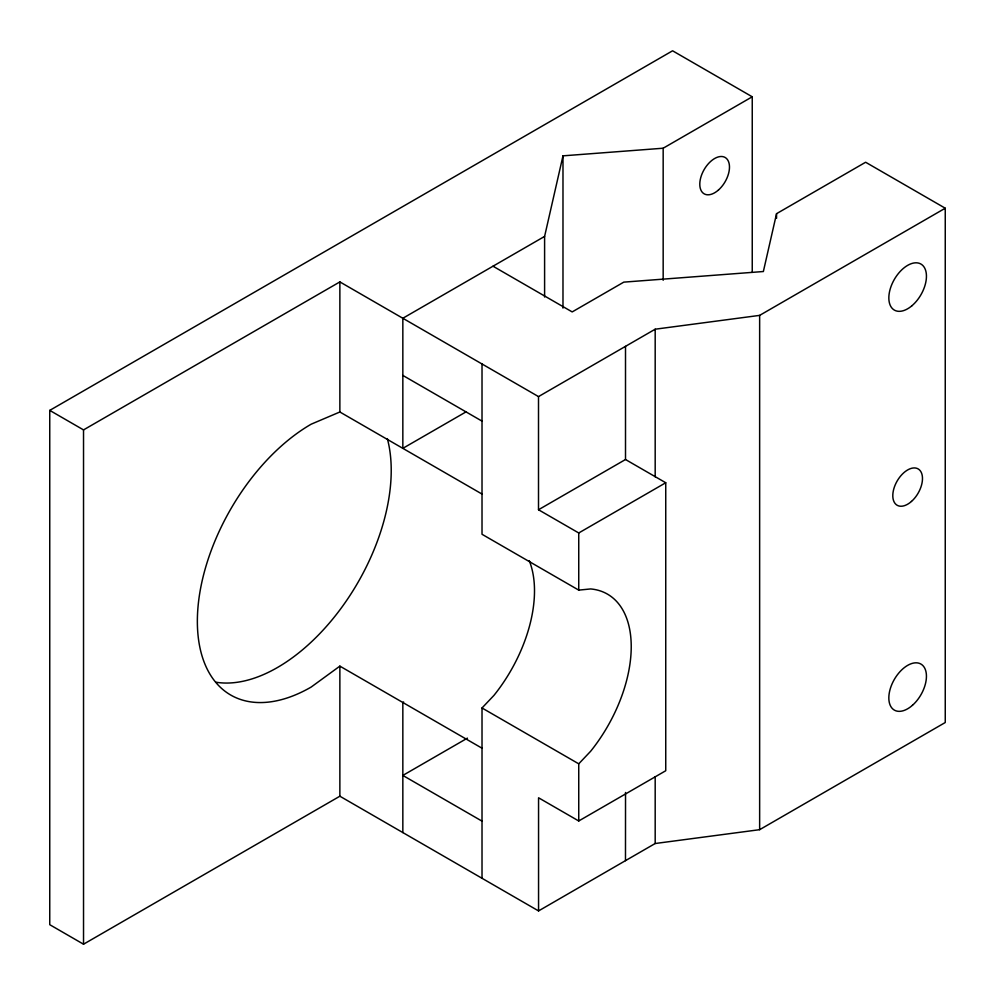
<?xml version="1.0" encoding="UTF-8"?>
<svg xmlns="http://www.w3.org/2000/svg" width="995" height="995" viewBox="0 0 995 995"><rect width="100%" height="100%" fill="white"/><g stroke="black" fill="none" stroke-linecap="round" stroke-linejoin="round"><path stroke-width="1.49" d="M752.245 272.369L752.245 96.789L672.583 50.795L49.75 410.388L49.75 924.691L83.53 944.205L339.867 796.211L538.556 910.922L625.482 860.65L625.532 792.48M544.601 297.02L544.601 236.412L562.983 155.842L663.168 148.218L752.245 96.789M625.482 860.65L655.183 843.511L759.645 829.681L945.25 722.519L945.25 208.216L865.625 162.247L776.548 213.676L763.364 271.523L623.79 282.132L572.187 311.92L493.01 266.212M482.015 878.286L482.015 707.98L493.918 695.43A114.773 66.267 -60 0 0 529.228 560.658M538.556 910.922L538.556 797.779L578.742 820.975L578.742 763.824L590.644 751.262A114.773 66.267 -60 0 0 590.644 588.94L578.742 590.122L482.015 534.278L482.015 363.983M482.015 748.203L339.867 666.128L311.186 687.047A160.966 92.933 -60 0 1 197.358 621.328A160.966 92.933 -60 0 1 311.186 424.181L339.867 411.992L482.015 494.055M403.622 701.985L402.838 702.495L402.838 832.566M49.75 410.388L83.53 429.902L339.867 281.908L538.506 396.595L655.183 329.208L759.645 315.378L945.25 208.216M544.601 236.412L402.838 318.263L402.838 448.347L466.332 411.706M538.506 396.595L538.506 509.751L625.507 459.516L665.742 482.749L665.742 770.739L578.742 820.975M538.506 509.751L578.742 532.972L665.742 482.749M467.439 738.128L402.838 775.428L482.015 821.136M402.838 375.413L482.015 421.121M482.015 707.98L578.742 763.824M776.548 213.676L776.548 218.34M759.645 315.378L759.645 829.681M663.168 148.218L663.168 280.291M655.183 329.208L655.183 476.816M655.183 776.697L655.183 843.511M625.507 346.36L625.507 459.516M578.742 532.972L578.742 590.122M562.983 155.842L562.983 308.102M339.867 281.908L339.867 411.992M339.867 666.128L339.867 796.211M83.53 429.902L83.53 944.205M387.341 438.621A160.966 92.933 -60 0 1 344.469 603.579A160.966 92.933 -60 0 1 215.741 682.184M718.477 189.995A20.994 12.127 -60 0 0 725.131 157.471A20.994 12.127 -60 0 0 700.293 179.498A20.994 12.127 -60 0 0 718.477 189.995M912.502 705.256A26.591 15.36 -60 0 0 920.935 664.063A26.591 15.36 -60 0 0 889.468 691.96A26.591 15.36 -60 0 0 912.502 705.256M911.967 305.714A26.591 15.36 -60 0 0 921.32 264.284A26.591 15.36 -60 0 0 889.629 291.236A26.591 15.36 -60 0 0 911.967 305.714M911.482 501.43A20.994 12.127 -60 0 0 918.136 468.906A20.994 12.127 -60 0 0 893.299 490.933A20.994 12.127 -60 0 0 911.482 501.43"/></g></svg>
